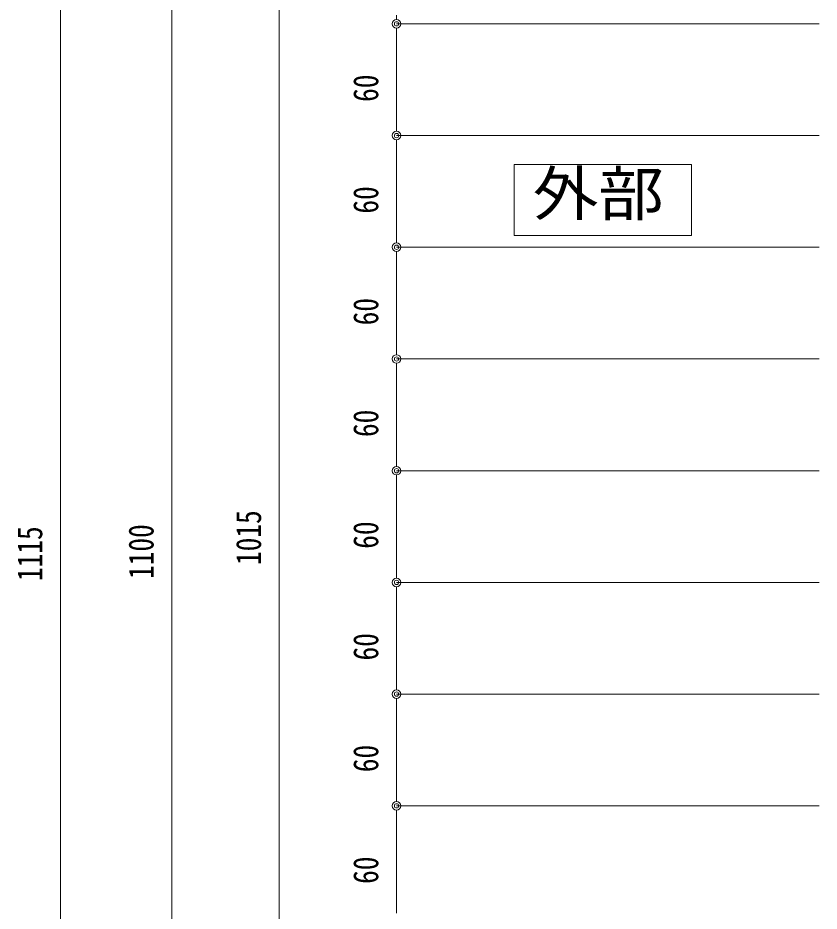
# Model space of a CAD drawing. Units: millimetres, scale not verified. Extents: x -1682 to 1682, y -1188 to 1188.
# Drawn here: x -600.7 to -170.4, y -125.5 to 354.2 of the extents above; entities that cross this region are included whole.
import ezdxf
from ezdxf.enums import TextEntityAlignment as Align

# ---------------------------------------------------------------- set-up
doc = ezdxf.new("R2010")
doc.units = ezdxf.units.MM
doc.header["$LTSCALE"] = 8
for name, color, linetype, lineweight in [('0-0_0', 7, 'Continuous', 18), ('0-A_1手摺寸法', 3, 'Continuous', 18), ('0-C_P4-12', 7, 'Continuous', 18)]:
    doc.layers.add(name, color=color, linetype=linetype, lineweight=lineweight)
doc.styles.add('ＭＳ ゴシック', font='')
doc.styles.get('ＭＳ ゴシック').set_extended_font_data('MS Gothic')

msp = doc.modelspace()

# ---------------------------------------------------------------- linework, layer by layer
at = {"layer": '0-0_0'}
for p, q in [((-397.349, 353.32), (-397.349, 355.62)), ((-397.349, 348.72), (-397.349, 346.42)), ((-397.349, 293.32), (-397.349, 295.62)), ((-397.349, 288.72), (-397.349, 286.42)), ((-397.349, 233.32), (-397.349, 235.62)), ((-397.349, 228.72), (-397.349, 226.42)), ((-397.349, 173.32), (-397.349, 175.62)), ((-397.349, 168.72), (-397.349, 166.42)), ((-397.349, 113.32), (-397.349, 115.62)), ((-397.349, 108.72), (-397.349, 106.42)), ((-397.349, 53.32), (-397.349, 55.62)), ((-397.349, 48.72), (-397.349, 46.42)), ((-397.349, -6.68), (-397.349, -4.38)), ((-397.349, -11.28), (-397.349, -13.58)), ((-397.349, -66.68), (-397.349, -64.38)), ((-397.349, -71.28), (-397.349, -73.58)), ((-397.349, -126.68), (-397.349, -124.38))]:
    msp.add_line(p, q, dxfattribs=at)
for centre, radius in [((-397.349, 351.02), 2.3), ((-397.349, 351.02), 2.3), ((-397.349, 351.02), 1.15), ((-397.349, 351.02), 1.15), ((-397.349, 291.02), 2.3), ((-397.349, 291.02), 2.3), ((-397.349, 291.02), 1.15), ((-397.349, 291.02), 1.15), ((-397.349, 231.02), 2.3), ((-397.349, 231.02), 2.3), ((-397.349, 231.02), 1.15), ((-397.349, 231.02), 1.15), ((-397.349, 171.02), 2.3), ((-397.349, 171.02), 2.3), ((-397.349, 171.02), 1.15), ((-397.349, 171.02), 1.15), ((-397.349, 111.02), 2.3), ((-397.349, 111.02), 2.3), ((-397.349, 111.02), 1.15), ((-397.349, 111.02), 1.15), ((-397.349, 51.02), 2.3), ((-397.349, 51.02), 2.3), ((-397.349, 51.02), 1.15), ((-397.349, 51.02), 1.15), ((-397.349, -8.98), 2.3), ((-397.349, -8.98), 2.3), ((-397.349, -8.98), 1.15), ((-397.349, -8.98), 1.15), ((-397.349, -68.98), 2.3), ((-397.349, -68.98), 2.3), ((-397.349, -68.98), 1.15), ((-397.349, -68.98), 1.15)]:
    msp.add_circle(centre, radius, dxfattribs=at)
at = {"layer": '0-A_1手摺寸法'}
for p, q in [((-577.756, 621.42), (-577.756, -484.38)), ((-517.995, 621.42), (-517.995, -469.38)), ((-460.279, 586.42), (-460.279, -419.38)), ((-170.428, 351.02), (-397.349, 351.02)), ((-170.428, 351.02), (-397.349, 351.02)), ((-397.349, 346.42), (-397.349, 295.62)), ((-170.428, 291.02), (-397.349, 291.02)), ((-170.428, 291.02), (-397.349, 291.02)), ((-397.349, 286.42), (-397.349, 235.62)), ((-170.428, 231.02), (-397.349, 231.02)), ((-170.428, 231.02), (-397.349, 231.02)), ((-397.349, 226.42), (-397.349, 175.62)), ((-170.428, 171.02), (-397.349, 171.02)), ((-170.428, 171.02), (-397.349, 171.02)), ((-397.349, 166.42), (-397.349, 115.62)), ((-170.428, 111.02), (-397.349, 111.02)), ((-170.428, 111.02), (-397.349, 111.02)), ((-397.349, 106.42), (-397.349, 55.62)), ((-170.428, 51.02), (-397.349, 51.02)), ((-170.428, 51.02), (-397.349, 51.02)), ((-397.349, 46.42), (-397.349, -4.38)), ((-170.428, -8.98), (-397.349, -8.98)), ((-170.428, -8.98), (-397.349, -8.98)), ((-397.349, -13.58), (-397.349, -64.38)), ((-170.428, -68.98), (-397.349, -68.98)), ((-170.428, -68.98), (-397.349, -68.98)), ((-397.349, -73.58), (-397.349, -124.38))]:
    msp.add_line(p, q, dxfattribs=at)
at = {"layer": '0-C_P4-12'}
msp.add_line((-334.256, 275.433), (-334.256, 237.422), dxfattribs=at)
msp.add_lwpolyline([(-334.256, 237.422), (-238.93, 237.422), (-238.93, 275.433), (-334.256, 275.433)], dxfattribs=at)

# ---------------------------------------------------------------- texts
at = {"layer": '0-A_1手摺寸法', "color": 7, "style": 'ＭＳ ゴシック', "width": 0.8}
for s, p in [('60', (-403.099, 309.104)), ('60', (-403.099, 249.104)), ('60', (-403.099, 189.104)), ('60', (-403.099, 129.104)), ('1015', (-466.029, 60.388)), ('60', (-403.099, 69.104)), ('1115', (-583.506, 51.79)), ('1100', (-523.745, 52.888)), ('60', (-403.099, 9.104)), ('60', (-403.099, -50.896)), ('60', (-403.099, -110.896))]:
    msp.add_text(s, height=13.49, rotation=90, dxfattribs=at).set_placement(p, align=Align.BOTTOM_LEFT)
at = {"layer": '0-C_P4-12', "style": 'ＭＳ ゴシック', "width": 1.1}
msp.add_text('外部', height=23.46, dxfattribs=at).set_placement((-324.196, 241.055), align=Align.BOTTOM_LEFT)

doc.saveas('drawing.dxf')
